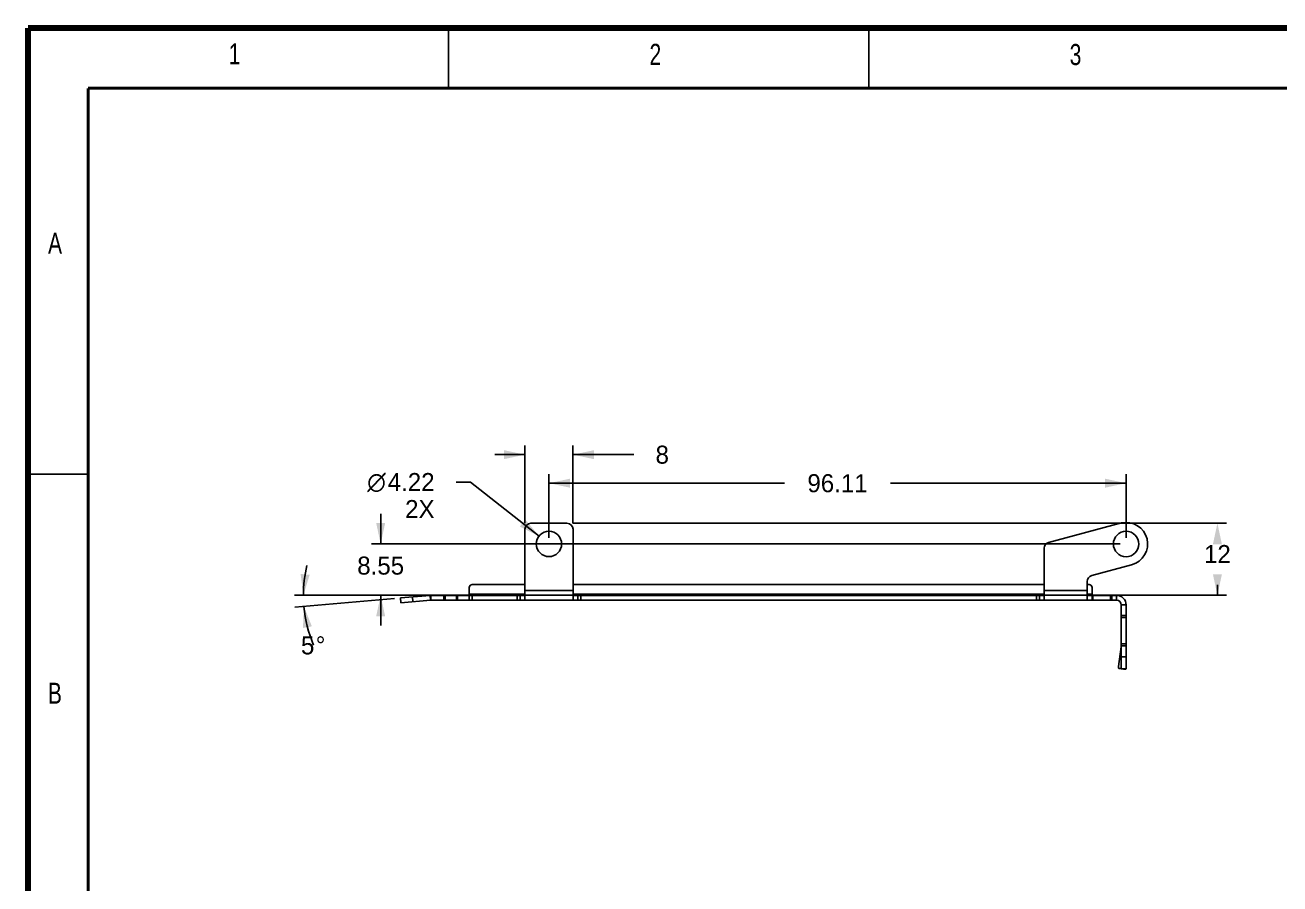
# Model space of a CAD drawing. Extents: x 0 to 420, y 0 to 297.
# Drawn here: x -0.5 to 208.5, y 154.5 to 297.5 of the extents above; entities that cross this region are included whole.
import ezdxf
from ezdxf.enums import TextEntityAlignment as Align

# ---------------------------------------------------------------- set-up
doc = ezdxf.new("R2010")
doc.units = 0
doc.header["$LTSCALE"] = 23.1
doc.layers.get('0').update_dxf_attribs({"linetype": 'CONTINUOUS'})
doc.layers.add('02___PRT_ALL_AXES', color=7, linetype='CONTINUOUS')
doc.styles.get("Standard").update_dxf_attribs({"font": 'gothic.ttf'})
doc.styles.add('TEXTSTYLE_2', font='txt', dxfattribs={"width": 0.75})
doc.styles.add('TEXTSTYLE_4', font='gdt', dxfattribs={"width": 0.85})
doc.dimstyles.get("Standard").update_dxf_attribs({"dimtxt": 2.5, "dimasz": 2.5, "dimexe": 1.25, "dimexo": 0.625, "dimtad": 1, "dimcen": 2.5, "dimazin": 3, "dimtfac": 1, "dimtmove": 0, "dimatfit": 3})

# ---------------------------------------------------------------- blocks, each defined once
blk = doc.blocks.new('_FILLED')
at = {"color": 0, "linetype": 'BYBLOCK'}
blk.add_solid([(0, 0), (-1, 0.214), (-1, -0.214)], dxfattribs=at)
blk = doc.blocks.new('*D14')
at = {"color": 2, "linetype": 'CONTINUOUS'}
for p, q in [((73.7, 221.42), (71.3, 221.42)), ((85.1, 212.42), (73.7, 221.42))]:
    blk.add_line(p, q, dxfattribs=at)
at = {"color": 2, "linetype": 'CONTINUOUS', "xscale": 3.5, "yscale": 3.5, "zscale": 3.5, "rotation": 321.7131975598}
blk.add_blockref('_FILLED', (85.1, 212.42), dxfattribs=at)
at = {"color": 2, "linetype": 'CONTINUOUS', "style": 'TEXTSTYLE_4'}
blk.add_text('n', height=3, dxfattribs=at).set_placement((59.58, 219.92), align=Align.RIGHT)
at = {"color": 2, "linetype": 'CONTINUOUS'}
for s, p in [('4.22', (67.7, 219.92)), ('2X', (67.7, 215.42))]:
    blk.add_text(s, height=3, dxfattribs=at).set_placement(p, align=Align.RIGHT)
blk = doc.blocks.new('*D15')
at = {"color": 2, "linetype": 'CONTINUOUS'}
for p, q in [((86.75, 212.12), (86.75, 222.73)), ((182.87, 212.11), (182.87, 222.73)), ((86.75, 221.23), (125.99, 221.23)), ((182.87, 221.23), (143.63, 221.23))]:
    blk.add_line(p, q, dxfattribs=at)
at = {"color": 2, "linetype": 'CONTINUOUS', "xscale": 3.5, "yscale": 3.5, "zscale": 3.5, "rotation": 180}
blk.add_blockref('_FILLED', (86.75, 221.23), dxfattribs=at)
at = {"color": 2, "linetype": 'CONTINUOUS', "xscale": 3.5, "yscale": 3.5, "zscale": 3.5}
blk.add_blockref('_FILLED', (182.87, 221.23), dxfattribs=at)
at = {"color": 2, "linetype": 'CONTINUOUS'}
blk.add_text('96.11', height=3, dxfattribs=at).set_placement((134.81, 219.73), align=Align.CENTER)
blk = doc.blocks.new('*D16')
at = {"color": 2, "linetype": 'CONTINUOUS'}
for p, q in [((58.72, 211.11), (58.72, 216.11)), ((181.87, 211.11), (57.22, 211.11)), ((91.05, 202.56), (57.22, 202.56)), ((58.72, 202.56), (58.72, 197.56))]:
    blk.add_line(p, q, dxfattribs=at)
at = {"color": 2, "linetype": 'CONTINUOUS', "xscale": 3.5, "yscale": 3.5, "zscale": 3.5}
for p, rotation in [((58.72, 211.11), 270), ((58.72, 202.56), 90)]:
    blk.add_blockref('_FILLED', p, dxfattribs=dict(at, rotation=rotation))
at = {"color": 2, "linetype": 'CONTINUOUS'}
blk.add_text('8.55', height=3, dxfattribs=at).set_placement((58.72, 206.01), align=Align.CENTER)
blk = doc.blocks.new('*D17')
at = {"color": 2, "linetype": 'CONTINUOUS'}
for p, q in [((90.75, 214.56), (199.58, 214.56)), ((198.08, 214.56), (198.08, 214.53)), ((198.08, 202.56), (198.08, 204.33)), ((168.92, 202.56), (199.58, 202.56))]:
    blk.add_line(p, q, dxfattribs=at)
at = {"color": 2, "linetype": 'CONTINUOUS', "xscale": 3.5, "yscale": 3.5, "zscale": 3.5}
for p, rotation in [((198.08, 214.56), 90), ((198.08, 202.56), 270)]:
    blk.add_blockref('_FILLED', p, dxfattribs=dict(at, rotation=rotation))
at = {"color": 2, "linetype": 'CONTINUOUS'}
blk.add_text('12', height=3, dxfattribs=at).set_placement((198.08, 207.93), align=Align.CENTER)
blk = doc.blocks.new('*D18')
at = {"color": 2, "linetype": 'CONTINUOUS'}
for p, q in [((66.09, 202.56), (44.35, 202.56)), ((61.03, 202.03), (44.44, 200.58))]:
    blk.add_line(p, q, dxfattribs=at)
for start, end in [(166.4689, 180), (185, 203.1455)]:
    blk.add_arc((67.02, 202.56), 21.17, start, end, dxfattribs=at)
for points in [[(45.39, 206.11), (45.85, 202.56), (46.89, 205.98)], [(47.26, 197.39), (45.93, 200.71), (45.78, 197.13)]]:
    blk.add_solid(points, dxfattribs=at)
blk.add_text('5', height=3, dxfattribs=at).set_placement((46.56, 192.73), align=Align.CENTER)
at = {"color": 2, "linetype": 'CONTINUOUS', "style": 'TEXTSTYLE_4'}
blk.add_text('~', height=3, dxfattribs=at).set_placement((48.71, 192.73), align=Align.CENTER)
blk = doc.blocks.new('*D19')
at = {"color": 2, "linetype": 'CONTINUOUS'}
for p, q in [((82.75, 225.98), (77.75, 225.98)), ((82.75, 214.56), (82.75, 227.48)), ((90.75, 214.56), (90.75, 227.48)), ((90.75, 225.98), (100.9, 225.98))]:
    blk.add_line(p, q, dxfattribs=at)
at = {"color": 2, "linetype": 'CONTINUOUS', "xscale": 3.5, "yscale": 3.5, "zscale": 3.5}
blk.add_blockref('_FILLED', (82.75, 225.98), dxfattribs=at)
at = {"color": 2, "linetype": 'CONTINUOUS', "xscale": 3.5, "yscale": 3.5, "zscale": 3.5, "rotation": 180}
blk.add_blockref('_FILLED', (90.75, 225.98), dxfattribs=at)
at = {"color": 2, "linetype": 'CONTINUOUS'}
blk.add_text('8', height=3, dxfattribs=at).set_placement((104.5, 224.48))

msp = doc.modelspace()

# ---------------------------------------------------------------- linework, layer by layer
at = {"color": 3, "linetype": 'CONTINUOUS'}
for p, q in [((70, 297), (70, 287)), ((140, 297), (140, 287)), ((0, 222.75), (10, 222.75)), ((82.75, 201.755), (82.75, 213.555)), ((89.753, 214.555), (83.75, 214.555)), ((90.753, 201.755), (90.753, 213.555)), ((182.084, 214.612), (169.964, 211.364)), ((169.223, 201.755), (169.223, 210.398)), ((177.147, 205.854), (183.796, 207.636)), ((176.406, 201.755), (176.406, 204.888)), ((82.75, 203.355), (90.753, 203.355)), ((169.223, 203.355), (176.406, 203.355)), ((62.096, 201.321), (67.023, 201.752)), ((67.093, 201.755), (181.27, 201.755)), ((182.07, 190.325), (182.07, 200.955)), ((181.611, 190.688), (182.043, 193.998)), ((182.043, 193.998), (182.058, 194.17)), ((182.043, 193.998), (182.043, 190.36)), ((182.043, 190.36), (181.639, 190.387))]:
    msp.add_line(p, q, dxfattribs=at)
at = {"color": 7, "linetype": 'CONTINUOUS'}
for p, q in [((73.47, 201.755), (73.473, 203.855)), ((82.75, 202.755), (73.473, 202.755)), ((73.973, 204.355), (82.75, 204.355)), ((90.753, 204.355), (169.223, 204.355)), ((169.223, 202.755), (90.753, 202.755)), ((176.406, 204.355), (176.71, 204.355)), ((177.21, 202.755), (176.406, 202.755)), ((177.21, 203.855), (177.21, 202.555)), ((62.027, 202.118), (66.953, 202.549)), ((62.027, 202.118), (62.096, 201.321)), ((64.019, 202.293), (64.089, 201.496)), ((66.953, 202.549), (67.023, 201.752)), ((67.093, 202.555), (67.093, 201.755)), ((67.093, 202.555), (82.75, 202.555)), ((69.231, 201.755), (69.231, 202.555)), ((69.443, 201.755), (69.443, 202.555)), ((71.332, 202.555), (71.332, 201.755)), ((71.544, 202.555), (71.544, 201.755)), ((73.97, 202.555), (73.97, 201.755)), ((81.45, 201.755), (81.45, 202.555)), ((81.95, 201.755), (81.95, 202.555)), ((90.753, 202.555), (169.223, 202.555)), ((91.553, 202.555), (91.553, 201.755)), ((92.053, 202.555), (92.053, 201.755)), ((167.923, 201.755), (167.923, 202.555)), ((168.423, 201.755), (168.423, 202.555)), ((176.406, 202.555), (181.27, 202.555)), ((177.206, 202.555), (177.206, 201.755)), ((177.353, 202.555), (177.353, 201.755)), ((180.287, 202.555), (180.287, 201.755)), ((180.499, 202.555), (180.499, 201.755)), ((181.27, 202.555), (181.27, 201.755)), ((182.87, 200.955), (182.07, 200.955)), ((182.87, 190.325), (182.87, 200.955)), ((182.87, 199.185), (182.07, 199.185)), ((182.87, 198.885), (182.07, 198.885)), ((182.87, 194.465), (182.07, 194.465)), ((182.87, 194.165), (182.07, 194.165)), ((182.07, 192.325), (182.87, 192.325)), ((182.071, 190.329), (181.639, 190.387)), ((182.07, 190.325), (182.87, 190.325)), ((182.412, 190.283), (182.095, 190.325)), ((182.301, 190.325), (182.816, 190.256)), ((182.816, 190.256), (182.412, 190.283))]:
    msp.add_line(p, q, dxfattribs=at)
at = {"color": 3, "linetype": 'CONTINUOUS'}
for points, const_width in [([(0, 0), (0, 297)], 1), ([(0, 297), (420, 297)], 1), ([(10, 10), (10, 287)], 0.5), ([(10, 287), (410, 287)], 0.5)]:
    msp.add_lwpolyline(points, dxfattribs=dict(at, const_width=const_width))
for points in [[(181.639, 190.387), (181.617, 190.411), (181.603, 190.477), (181.601, 190.574), (181.611, 190.688)], [(182.07, 190.325), (182.067, 190.337), (182.058, 190.348), (182.043, 190.36)]]:
    msp.add_lwpolyline(points, dxfattribs=at)
at = {"color": 7, "linetype": 'CONTINUOUS'}
msp.add_lwpolyline([(182.87, 190.325), (182.864, 190.302), (182.846, 190.279), (182.816, 190.256)], dxfattribs=at)
at = {"color": 3, "linetype": 'CONTINUOUS'}
for centre, radius, start, end in [((83.75, 213.555), 1, 90, 180), ((89.753, 213.555), 1, 0, 90), ((182.866, 211.105), 3.592, 285, 102.57265), ((170.223, 210.398), 1, 105, 180), ((177.406, 204.888), 1, 105, 180), ((67.093, 200.955), 0.8, 90, 95), ((181.27, 200.955), 0.8, 0, 90)]:
    msp.add_arc(centre, radius, start, end, dxfattribs=at)
at = {"color": 7, "linetype": 'CONTINUOUS'}
for centre, radius, start, end in [((73.973, 203.855), 0.5, 90, 180), ((176.71, 203.855), 0.5, 0, 90), ((67.093, 200.955), 1.6, 90, 95), ((181.27, 200.955), 1.6, 0, 90)]:
    msp.add_arc(centre, radius, start, end, dxfattribs=at)
at = {"layer": '02___PRT_ALL_AXES', "color": 3, "linetype": 'CONTINUOUS'}
for centre in [(86.753, 211.115), (182.866, 211.105)]:
    msp.add_circle(centre, 2.11, dxfattribs=at)

# ---------------------------------------------------------------- texts
at = {"color": 2, "linetype": 'CONTINUOUS', "style": 'TEXTSTYLE_2', "width": 0.75}
for s, p in [('1', (33.412, 290.954)), ('2', (103.492, 290.885)), ('3', (173.472, 290.85)), ('A', (3.319, 259.422)), ('B', (3.288, 184.51))]:
    msp.add_text(s, height=3.5, dxfattribs=at).set_placement(p)

# ---------------------------------------------------------------- dimensions: what is measured, and where the dimension line sits
at = {"color": 2, "linetype": 'CONTINUOUS'}
for base, p1, p2, picture, middle in [((90.753, 225.977), (82.75, 213.555), (90.753, 213.555), '*D19', (105.653, 225.977)), ((182.866, 221.228), (86.753, 211.115), (182.866, 211.105), '*D15', (134.426, 221.228))]:
    dim = msp.add_linear_dim(base=base, p1=p1, p2=p2, dimstyle='Standard', dxfattribs=at)
    dim.commit()
    dim.dimension.update_dxf_attribs({"geometry": picture, "text_midpoint": middle, "dimtype": 128})
dim = msp.add_diameter_dim_2p(p1=(85.097, 212.423), p2=(88.409, 209.808), dimstyle='Standard', dxfattribs=at)
dim.commit()
dim.dimension.update_dxf_attribs({"geometry": '*D14', "text_midpoint": (61.64, 219.169), "dimtype": 131})
for base, p1, p2, picture, middle in [((58.716, 211.105), (92.053, 202.555), (182.866, 211.105), '*D16', (58.685, 207.513)), ((198.076, 214.555), (167.923, 202.555), (89.753, 214.555), '*D17', (198.298, 209.468))]:
    dim = msp.add_linear_dim(base=base, p1=p1, p2=p2, angle=90, dimstyle='Standard', dxfattribs=at)
    dim.commit()
    dim.dimension.update_dxf_attribs({"geometry": picture, "text_midpoint": middle, "dimtype": 128})
dim = msp.add_angular_dim_2l(base=(45.87108, 201.63197), line1=((67.30441, 202.55548), (67.09269, 202.55548)), line2=((62.23751, 202.13681), (62.0266, 202.11836)), dimstyle='Standard', dxfattribs=at)
dim.commit()
dim.dimension.update_dxf_attribs({"geometry": '*D18', "text_midpoint": (47.55506, 194.23348), "dimtype": 130})

doc.saveas('drawing.dxf')
